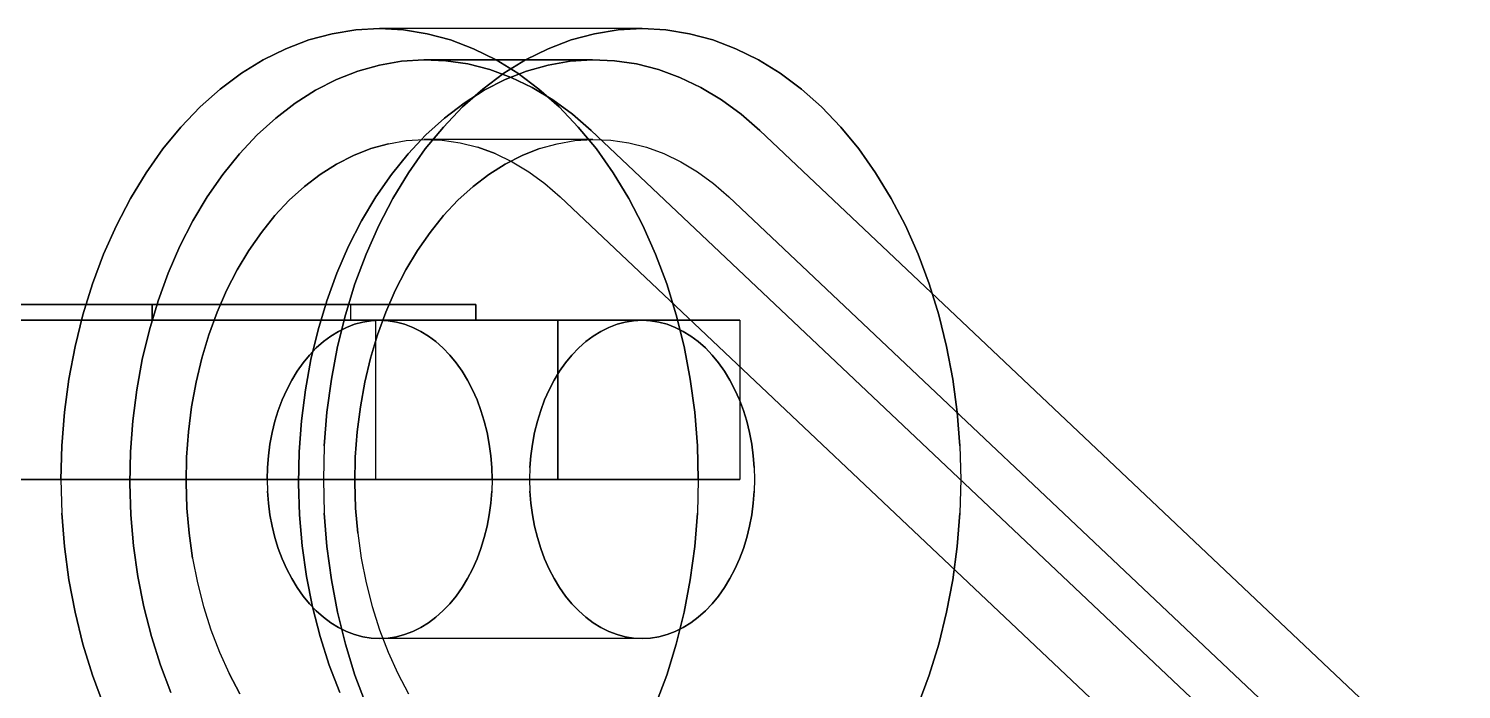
# Model space of a CAD drawing. Header units: millimetres. Extents: x -180 to 1414, y -663 to 972.
# Drawn here: x 585.5 to 639.6, y 822.1 to 847 of the extents above; entities that cross this region are included whole.
import ezdxf

# ---------------------------------------------------------------- set-up
doc = ezdxf.new("R2010")
doc.units = ezdxf.units.MM
doc.layers.add('SIDE', color=8, linetype='Continuous')

msp = doc.modelspace()

# ---------------------------------------------------------------- linework, layer by layer
at = {"layer": 'SIDE'}
for p, q in [((597.887, 846.952), (596.993, 846.81)), ((596.993, 846.81), (597.887, 846.952)), ((598.785, 847), (597.887, 846.952)), ((597.887, 846.952), (598.785, 847)), ((599.683, 846.952), (598.785, 847)), ((608.685, 847), (598.785, 847)), ((608.685, 847), (598.785, 847)), ((598.785, 847), (599.683, 846.952)), ((600.577, 846.81), (599.683, 846.952)), ((599.683, 846.952), (600.577, 846.81)), ((607.786, 846.952), (606.893, 846.81)), ((606.893, 846.81), (607.786, 846.952)), ((608.685, 847), (607.786, 846.952)), ((607.786, 846.952), (608.685, 847)), ((609.583, 846.952), (608.685, 847)), ((608.685, 847), (609.583, 846.952)), ((610.476, 846.81), (609.583, 846.952)), ((609.583, 846.952), (610.476, 846.81)), ((596.11, 846.574), (595.242, 846.245)), ((595.242, 846.245), (596.11, 846.574)), ((596.993, 846.81), (596.11, 846.574)), ((596.11, 846.574), (596.993, 846.81)), ((601.46, 846.574), (600.577, 846.81)), ((600.577, 846.81), (601.46, 846.574)), ((602.328, 846.245), (601.46, 846.574)), ((601.46, 846.574), (602.328, 846.245)), ((606.01, 846.574), (605.141, 846.245)), ((605.141, 846.245), (606.01, 846.574)), ((606.893, 846.81), (606.01, 846.574)), ((606.01, 846.574), (606.893, 846.81)), ((611.359, 846.574), (610.476, 846.81)), ((610.476, 846.81), (611.359, 846.574)), ((612.228, 846.245), (611.359, 846.574)), ((611.359, 846.574), (612.228, 846.245)), ((594.393, 845.825), (593.569, 845.316)), ((593.569, 845.316), (594.393, 845.825)), ((595.242, 846.245), (594.393, 845.825)), ((594.393, 845.825), (595.242, 846.245)), ((599.612, 845.768), (600.448, 845.823)), ((600.448, 845.823), (599.612, 845.768)), ((606.812, 845.823), (600.448, 845.823)), ((600.448, 845.823), (601.284, 845.79)), ((601.284, 845.79), (600.448, 845.823)), ((600.448, 845.823), (606.812, 845.823)), ((603.177, 845.825), (602.328, 846.245)), ((602.328, 846.245), (603.177, 845.825)), ((604.001, 845.316), (603.177, 845.825)), ((603.177, 845.825), (604.001, 845.316)), ((604.293, 845.825), (603.469, 845.316)), ((603.469, 845.316), (604.293, 845.825)), ((605.141, 846.245), (604.293, 845.825)), ((604.293, 845.825), (605.141, 846.245)), ((605.976, 845.768), (606.812, 845.823)), ((606.812, 845.823), (605.976, 845.768)), ((606.812, 845.823), (607.648, 845.79)), ((607.648, 845.79), (606.812, 845.823)), ((613.076, 845.825), (612.228, 846.245)), ((612.228, 846.245), (613.076, 845.825)), ((613.9, 845.316), (613.076, 845.825)), ((613.076, 845.825), (613.9, 845.316)), ((593.569, 845.316), (592.775, 844.722)), ((592.775, 844.722), (593.569, 845.316)), ((597.155, 845.077), (597.961, 845.394)), ((597.961, 845.394), (597.155, 845.077)), ((597.961, 845.394), (598.782, 845.624)), ((598.782, 845.624), (597.961, 845.394)), ((598.782, 845.624), (599.612, 845.768)), ((599.612, 845.768), (598.782, 845.624)), ((601.284, 845.79), (602.117, 845.669)), ((602.117, 845.669), (601.284, 845.79)), ((602.117, 845.669), (602.94, 845.46)), ((602.94, 845.46), (602.117, 845.669)), ((603.469, 845.316), (602.674, 844.722)), ((602.674, 844.722), (603.469, 845.316)), ((602.94, 845.46), (603.751, 845.164)), ((603.751, 845.164), (602.94, 845.46)), ((603.519, 845.077), (604.325, 845.394)), ((604.325, 845.394), (603.519, 845.077)), ((604.795, 844.722), (604.001, 845.316)), ((604.001, 845.316), (604.795, 844.722)), ((604.325, 845.394), (605.146, 845.624)), ((605.146, 845.624), (604.325, 845.394)), ((605.146, 845.624), (605.976, 845.768)), ((605.976, 845.768), (605.146, 845.624)), ((607.648, 845.79), (608.481, 845.669)), ((608.481, 845.669), (607.648, 845.79)), ((608.481, 845.669), (609.304, 845.46)), ((609.304, 845.46), (608.481, 845.669)), ((609.304, 845.46), (610.115, 845.164)), ((610.115, 845.164), (609.304, 845.46)), ((614.695, 844.722), (613.9, 845.316)), ((613.9, 845.316), (614.695, 844.722)), ((596.368, 844.675), (597.155, 845.077)), ((597.155, 845.077), (596.368, 844.675)), ((602.731, 844.675), (603.519, 845.077)), ((603.519, 845.077), (602.731, 844.675)), ((603.751, 845.164), (604.543, 844.784)), ((604.543, 844.784), (603.751, 845.164)), ((604.543, 844.784), (605.313, 844.321)), ((605.313, 844.321), (604.543, 844.784)), ((610.115, 845.164), (610.907, 844.784)), ((610.907, 844.784), (610.115, 845.164)), ((610.907, 844.784), (611.677, 844.321)), ((611.677, 844.321), (610.907, 844.784)), ((592.775, 844.722), (592.013, 844.046)), ((592.013, 844.046), (592.775, 844.722)), ((594.868, 843.629), (595.604, 844.192)), ((595.604, 844.192), (594.868, 843.629)), ((595.604, 844.192), (596.368, 844.675)), ((596.368, 844.675), (595.604, 844.192)), ((601.232, 843.629), (601.968, 844.192)), ((601.968, 844.192), (601.232, 843.629)), ((602.674, 844.722), (601.913, 844.046)), ((601.913, 844.046), (602.674, 844.722)), ((601.968, 844.192), (602.731, 844.675)), ((602.731, 844.675), (601.968, 844.192)), ((605.557, 844.046), (604.795, 844.722)), ((604.795, 844.722), (605.557, 844.046)), ((605.313, 844.321), (606.056, 843.777)), ((606.056, 843.777), (605.313, 844.321)), ((611.677, 844.321), (612.42, 843.777)), ((612.42, 843.777), (611.677, 844.321)), ((615.456, 844.046), (614.695, 844.722)), ((614.695, 844.722), (615.456, 844.046)), ((592.013, 844.046), (591.29, 843.291)), ((591.29, 843.291), (592.013, 844.046)), ((601.913, 844.046), (601.19, 843.291)), ((601.19, 843.291), (601.913, 844.046)), ((606.28, 843.291), (605.557, 844.046)), ((605.557, 844.046), (606.28, 843.291)), ((606.056, 843.777), (606.769, 843.157)), ((606.769, 843.157), (606.056, 843.777)), ((612.42, 843.777), (613.133, 843.157)), ((613.133, 843.157), (612.42, 843.777)), ((616.179, 843.291), (615.456, 844.046)), ((615.456, 844.046), (616.179, 843.291)), ((591.29, 843.291), (590.609, 842.462)), ((590.609, 842.462), (591.29, 843.291)), ((594.163, 842.99), (594.868, 843.629)), ((594.868, 843.629), (594.163, 842.99)), ((601.19, 843.291), (600.508, 842.462)), ((600.508, 842.462), (601.19, 843.291)), ((600.527, 842.99), (601.232, 843.629)), ((601.232, 843.629), (600.527, 842.99)), ((606.961, 842.462), (606.28, 843.291)), ((606.28, 843.291), (606.961, 842.462)), ((633.227, 818.157), (606.769, 843.157)), ((606.769, 843.157), (633.227, 818.157)), ((639.59, 818.157), (613.133, 843.157)), ((639.59, 818.157), (613.133, 843.157)), ((616.861, 842.462), (616.179, 843.291)), ((616.179, 843.291), (616.861, 842.462)), ((593.495, 842.279), (594.163, 842.99)), ((594.163, 842.99), (593.495, 842.279)), ((599.117, 842.662), (598.452, 842.475)), ((598.452, 842.475), (599.117, 842.662)), ((599.117, 842.662), (599.79, 842.779)), ((599.117, 842.662), (599.79, 842.779)), ((599.79, 842.779), (600.468, 842.823)), ((599.79, 842.779), (600.468, 842.823)), ((599.859, 842.279), (600.527, 842.99)), ((600.527, 842.99), (599.859, 842.279)), ((606.832, 842.823), (600.468, 842.823)), ((600.468, 842.823), (601.146, 842.797)), ((606.832, 842.823), (600.468, 842.823)), ((600.468, 842.823), (601.146, 842.797)), ((601.146, 842.797), (601.82, 842.698)), ((601.146, 842.797), (601.82, 842.698)), ((601.82, 842.698), (602.488, 842.529)), ((601.82, 842.698), (602.488, 842.529)), ((604.816, 842.475), (605.481, 842.662)), ((604.816, 842.475), (605.481, 842.662)), ((605.481, 842.662), (606.154, 842.779)), ((605.481, 842.662), (606.154, 842.779)), ((606.154, 842.779), (606.832, 842.823)), ((606.154, 842.779), (606.832, 842.823)), ((606.832, 842.823), (607.51, 842.797)), ((606.832, 842.823), (607.51, 842.797)), ((607.51, 842.797), (608.184, 842.698)), ((607.51, 842.797), (608.184, 842.698)), ((608.184, 842.698), (608.852, 842.529)), ((608.184, 842.698), (608.852, 842.529)), ((590.609, 842.462), (589.973, 841.563)), ((589.973, 841.563), (590.609, 842.462)), ((592.866, 841.498), (593.495, 842.279)), ((593.495, 842.279), (592.866, 841.498)), ((597.799, 842.218), (597.161, 841.893)), ((597.161, 841.893), (597.799, 842.218)), ((598.452, 842.475), (597.799, 842.218)), ((597.799, 842.218), (598.452, 842.475)), ((599.23, 841.498), (599.859, 842.279)), ((599.859, 842.279), (599.23, 841.498)), ((600.508, 842.462), (599.873, 841.563)), ((599.873, 841.563), (600.508, 842.462)), ((602.488, 842.529), (603.144, 842.289)), ((603.144, 842.289), (602.488, 842.529)), ((603.144, 842.289), (603.786, 841.981)), ((603.144, 842.289), (603.786, 841.981)), ((604.163, 842.218), (603.525, 841.893)), ((603.525, 841.893), (604.163, 842.218)), ((604.816, 842.475), (604.163, 842.218)), ((604.163, 842.218), (604.816, 842.475)), ((607.597, 841.563), (606.961, 842.462)), ((606.961, 842.462), (607.597, 841.563)), ((608.852, 842.529), (609.508, 842.289)), ((608.852, 842.529), (609.508, 842.289)), ((609.508, 842.289), (610.15, 841.981)), ((609.508, 842.289), (610.15, 841.981)), ((617.496, 841.563), (616.861, 842.462)), ((616.861, 842.462), (617.496, 841.563)), ((589.973, 841.563), (589.387, 840.599)), ((589.387, 840.599), (589.973, 841.563)), ((592.28, 840.654), (592.866, 841.498)), ((592.866, 841.498), (592.28, 840.654)), ((596.542, 841.501), (595.945, 841.045)), ((595.945, 841.045), (596.542, 841.501)), ((597.161, 841.893), (596.542, 841.501)), ((596.542, 841.501), (597.161, 841.893)), ((598.644, 840.654), (599.23, 841.498)), ((599.23, 841.498), (598.644, 840.654)), ((599.873, 841.563), (599.286, 840.599)), ((599.286, 840.599), (599.873, 841.563)), ((602.906, 841.501), (602.309, 841.045)), ((602.309, 841.045), (602.906, 841.501)), ((603.525, 841.893), (602.906, 841.501)), ((602.906, 841.501), (603.525, 841.893)), ((603.786, 841.981), (604.41, 841.606)), ((603.786, 841.981), (604.41, 841.606)), ((604.41, 841.606), (605.013, 841.165)), ((604.41, 841.606), (605.013, 841.165)), ((608.183, 840.599), (607.597, 841.563)), ((607.597, 841.563), (608.183, 840.599)), ((610.15, 841.981), (610.774, 841.606)), ((610.15, 841.981), (610.774, 841.606)), ((610.774, 841.606), (611.377, 841.165)), ((610.774, 841.606), (611.377, 841.165)), ((618.083, 840.599), (617.496, 841.563)), ((617.496, 841.563), (618.083, 840.599)), ((595.945, 841.045), (595.375, 840.528)), ((595.375, 840.528), (595.945, 841.045)), ((602.309, 841.045), (601.739, 840.528)), ((601.739, 840.528), (602.309, 841.045)), ((605.013, 841.165), (605.59, 840.663)), ((605.013, 841.165), (605.59, 840.663)), ((611.377, 841.165), (611.954, 840.663)), ((611.377, 841.165), (611.954, 840.663)), ((589.387, 840.599), (588.853, 839.576)), ((588.853, 839.576), (589.387, 840.599)), ((591.74, 839.75), (592.28, 840.654)), ((592.28, 840.654), (591.74, 839.75)), ((595.375, 840.528), (594.833, 839.951)), ((594.833, 839.951), (595.375, 840.528)), ((598.104, 839.75), (598.644, 840.654)), ((598.644, 840.654), (598.104, 839.75)), ((599.286, 840.599), (598.752, 839.576)), ((598.752, 839.576), (599.286, 840.599)), ((601.739, 840.528), (601.197, 839.951)), ((601.197, 839.951), (601.739, 840.528)), ((605.59, 840.663), (632.048, 815.663)), ((605.59, 840.663), (632.048, 815.663)), ((608.717, 839.576), (608.183, 840.599)), ((608.183, 840.599), (608.717, 839.576)), ((611.954, 840.663), (638.412, 815.663)), ((611.954, 840.663), (638.412, 815.663)), ((618.617, 839.576), (618.083, 840.599)), ((618.083, 840.599), (618.617, 839.576)), ((594.833, 839.951), (594.323, 839.318)), ((594.323, 839.318), (594.833, 839.951)), ((601.197, 839.951), (600.687, 839.318)), ((600.687, 839.318), (601.197, 839.951)), ((588.853, 839.576), (588.375, 838.5)), ((588.375, 838.5), (588.853, 839.576)), ((591.249, 838.791), (591.74, 839.75)), ((591.74, 839.75), (591.249, 838.791)), ((597.613, 838.791), (598.104, 839.75)), ((598.104, 839.75), (597.613, 838.791)), ((598.752, 839.576), (598.274, 838.5)), ((598.274, 838.5), (598.752, 839.576)), ((609.195, 838.5), (608.717, 839.576)), ((608.717, 839.576), (609.195, 838.5)), ((619.095, 838.5), (618.617, 839.576)), ((618.617, 839.576), (619.095, 838.5)), ((590.811, 837.783), (591.249, 838.791)), ((591.249, 838.791), (590.811, 837.783)), ((594.323, 839.318), (593.848, 838.634)), ((593.848, 838.634), (594.323, 839.318)), ((597.175, 837.783), (597.613, 838.791)), ((597.613, 838.791), (597.175, 837.783)), ((600.687, 839.318), (600.212, 838.634)), ((600.212, 838.634), (600.687, 839.318)), ((588.375, 838.5), (587.955, 837.376)), ((587.955, 837.376), (588.375, 838.5)), ((593.848, 838.634), (593.411, 837.901)), ((593.411, 837.901), (593.848, 838.634)), ((598.274, 838.5), (597.854, 837.376)), ((597.854, 837.376), (598.274, 838.5)), ((600.212, 838.634), (599.775, 837.901)), ((599.775, 837.901), (600.212, 838.634)), ((609.615, 837.376), (609.195, 838.5)), ((609.195, 838.5), (609.615, 837.376)), ((619.515, 837.376), (619.095, 838.5)), ((619.095, 838.5), (619.515, 837.376)), ((590.427, 836.732), (590.811, 837.783)), ((590.811, 837.783), (590.427, 836.732)), ((593.411, 837.901), (593.013, 837.124)), ((593.013, 837.124), (593.411, 837.901)), ((596.791, 836.732), (597.175, 837.783)), ((597.175, 837.783), (596.791, 836.732)), ((599.775, 837.901), (599.377, 837.124)), ((599.377, 837.124), (599.775, 837.901)), ((587.955, 837.376), (587.595, 836.211)), ((587.595, 836.211), (587.955, 837.376)), ((597.854, 837.376), (597.495, 836.211)), ((597.495, 836.211), (597.854, 837.376)), ((609.975, 836.211), (609.615, 837.376)), ((609.615, 837.376), (609.975, 836.211)), ((619.874, 836.211), (619.515, 837.376)), ((619.515, 837.376), (619.874, 836.211)), ((590.099, 835.643), (590.427, 836.732)), ((590.427, 836.732), (590.099, 835.643)), ((593.013, 837.124), (592.658, 836.308)), ((592.658, 836.308), (593.013, 837.124)), ((596.463, 835.643), (596.791, 836.732)), ((596.791, 836.732), (596.463, 835.643)), ((599.377, 837.124), (599.022, 836.308)), ((599.022, 836.308), (599.377, 837.124)), ((597.696, 836.6), (559.682, 836.6)), ((559.682, 836.6), (597.696, 836.6)), ((579.368, 836.6), (590.201, 836.6)), ((590.201, 836.6), (579.368, 836.6)), ((587.595, 836.211), (587.298, 835.011)), ((587.298, 835.011), (587.595, 836.211)), ((602.42, 836.6), (590.201, 836.6)), ((590.201, 836), (590.201, 836.6)), ((590.201, 836.6), (590.201, 836)), ((590.201, 836.6), (602.42, 836.6)), ((592.658, 836.308), (592.346, 835.456)), ((592.346, 835.456), (592.658, 836.308)), ((597.495, 836.211), (597.198, 835.011)), ((597.198, 835.011), (597.495, 836.211)), ((597.696, 836), (597.696, 836.6)), ((602.42, 836.6), (597.696, 836.6)), ((597.696, 836), (597.696, 836.6)), ((597.696, 836.6), (602.42, 836.6)), ((599.022, 836.308), (598.71, 835.456)), ((598.71, 835.456), (599.022, 836.308)), ((602.42, 836.6), (602.42, 836)), ((602.42, 836), (602.42, 836.6)), ((610.272, 835.011), (609.975, 836.211)), ((609.975, 836.211), (610.272, 835.011)), ((620.171, 835.011), (619.874, 836.211)), ((619.874, 836.211), (620.171, 835.011)), ((597.696, 836), (559.682, 836)), ((559.682, 836), (597.696, 836)), ((605.503, 836), (560.955, 836)), ((560.955, 836), (605.503, 836)), ((579.368, 836), (590.201, 836)), ((579.368, 836), (590.201, 836)), ((580.047, 836), (598.629, 836)), ((580.047, 836), (598.629, 836)), ((589.83, 834.522), (590.099, 835.643)), ((590.099, 835.643), (589.83, 834.522)), ((602.42, 836), (590.201, 836)), ((590.201, 836), (602.42, 836)), ((596.194, 834.522), (596.463, 835.643)), ((596.463, 835.643), (596.194, 834.522)), ((597.235, 835.585), (596.944, 835.406)), ((596.944, 835.406), (597.235, 835.585)), ((597.534, 835.733), (597.235, 835.585)), ((597.235, 835.585), (597.534, 835.733)), ((597.841, 835.85), (597.534, 835.733)), ((597.534, 835.733), (597.841, 835.85)), ((597.696, 836), (602.42, 836)), ((597.696, 836), (602.42, 836)), ((598.153, 835.933), (597.841, 835.85)), ((597.841, 835.85), (598.153, 835.933)), ((598.468, 835.983), (598.153, 835.933)), ((598.153, 835.933), (598.468, 835.983)), ((598.785, 836), (598.468, 835.983)), ((598.468, 835.983), (598.785, 836)), ((612.376, 836), (598.629, 836)), ((598.629, 836), (598.629, 830)), ((598.629, 836), (598.629, 830)), ((598.629, 836), (612.376, 836)), ((599.102, 835.983), (598.785, 836)), ((608.685, 836), (598.785, 836)), ((608.685, 836), (598.785, 836)), ((598.785, 836), (599.102, 835.983)), ((599.417, 835.933), (599.102, 835.983)), ((599.102, 835.983), (599.417, 835.933)), ((599.729, 835.85), (599.417, 835.933)), ((599.417, 835.933), (599.729, 835.85)), ((600.036, 835.733), (599.729, 835.85)), ((599.729, 835.85), (600.036, 835.733)), ((600.335, 835.585), (600.036, 835.733)), ((600.036, 835.733), (600.335, 835.585)), ((600.626, 835.406), (600.335, 835.585)), ((600.335, 835.585), (600.626, 835.406)), ((605.503, 836), (612.376, 836)), ((605.503, 836), (605.503, 830)), ((605.503, 830), (605.503, 836)), ((605.503, 836), (612.376, 836)), ((607.134, 835.585), (606.844, 835.406)), ((606.844, 835.406), (607.134, 835.585)), ((607.434, 835.733), (607.134, 835.585)), ((607.134, 835.585), (607.434, 835.733)), ((607.74, 835.85), (607.434, 835.733)), ((607.434, 835.733), (607.74, 835.85)), ((608.052, 835.933), (607.74, 835.85)), ((607.74, 835.85), (608.052, 835.933)), ((608.367, 835.983), (608.052, 835.933)), ((608.052, 835.933), (608.367, 835.983)), ((608.685, 836), (608.367, 835.983)), ((608.367, 835.983), (608.685, 836)), ((609.002, 835.983), (608.685, 836)), ((608.685, 836), (609.002, 835.983)), ((609.317, 835.933), (609.002, 835.983)), ((609.002, 835.983), (609.317, 835.933)), ((609.629, 835.85), (609.317, 835.933)), ((609.317, 835.933), (609.629, 835.85)), ((609.935, 835.733), (609.629, 835.85)), ((609.629, 835.85), (609.935, 835.733)), ((610.235, 835.585), (609.935, 835.733)), ((609.935, 835.733), (610.235, 835.585)), ((610.525, 835.406), (610.235, 835.585)), ((610.235, 835.585), (610.525, 835.406)), ((612.376, 836), (612.376, 830)), ((612.376, 836), (612.376, 830)), ((587.298, 835.011), (587.066, 833.783)), ((587.066, 833.783), (587.298, 835.011)), ((592.346, 835.456), (592.081, 834.573)), ((592.081, 834.573), (592.346, 835.456)), ((596.664, 835.196), (596.395, 834.957)), ((596.395, 834.957), (596.664, 835.196)), ((596.944, 835.406), (596.664, 835.196)), ((596.664, 835.196), (596.944, 835.406)), ((597.198, 835.011), (596.965, 833.783)), ((596.965, 833.783), (597.198, 835.011)), ((598.71, 835.456), (598.445, 834.573)), ((598.445, 834.573), (598.71, 835.456)), ((600.906, 835.196), (600.626, 835.406)), ((600.626, 835.406), (600.906, 835.196)), ((601.175, 834.957), (600.906, 835.196)), ((600.906, 835.196), (601.175, 834.957)), ((606.563, 835.196), (606.295, 834.957)), ((606.295, 834.957), (606.563, 835.196)), ((606.844, 835.406), (606.563, 835.196)), ((606.563, 835.196), (606.844, 835.406)), ((610.504, 833.783), (610.272, 835.011)), ((610.272, 835.011), (610.504, 833.783)), ((610.806, 835.196), (610.525, 835.406)), ((610.525, 835.406), (610.806, 835.196)), ((611.074, 834.957), (610.806, 835.196)), ((610.806, 835.196), (611.074, 834.957)), ((620.404, 833.783), (620.171, 835.011)), ((620.171, 835.011), (620.404, 833.783)), ((589.621, 833.376), (589.83, 834.522)), ((589.83, 834.522), (589.621, 833.376)), ((592.081, 834.573), (591.863, 833.665)), ((591.863, 833.665), (592.081, 834.573)), ((596.14, 834.691), (595.899, 834.398)), ((595.899, 834.398), (596.14, 834.691)), ((595.985, 833.376), (596.194, 834.522)), ((596.194, 834.522), (595.985, 833.376)), ((596.395, 834.957), (596.14, 834.691)), ((596.14, 834.691), (596.395, 834.957)), ((598.445, 834.573), (598.227, 833.665)), ((598.227, 833.665), (598.445, 834.573)), ((601.43, 834.691), (601.175, 834.957)), ((601.175, 834.957), (601.43, 834.691)), ((601.671, 834.398), (601.43, 834.691)), ((601.43, 834.691), (601.671, 834.398)), ((606.039, 834.691), (605.799, 834.398)), ((605.799, 834.398), (606.039, 834.691)), ((606.295, 834.957), (606.039, 834.691)), ((606.039, 834.691), (606.295, 834.957)), ((611.33, 834.691), (611.074, 834.957)), ((611.074, 834.957), (611.33, 834.691)), ((611.57, 834.398), (611.33, 834.691)), ((611.33, 834.691), (611.57, 834.398)), ((595.675, 834.081), (595.468, 833.741)), ((595.468, 833.741), (595.675, 834.081)), ((595.899, 834.398), (595.675, 834.081)), ((595.675, 834.081), (595.899, 834.398)), ((601.895, 834.081), (601.671, 834.398)), ((601.671, 834.398), (601.895, 834.081)), ((602.102, 833.741), (601.895, 834.081)), ((601.895, 834.081), (602.102, 833.741)), ((605.574, 834.081), (605.367, 833.741)), ((605.367, 833.741), (605.574, 834.081)), ((605.799, 834.398), (605.574, 834.081)), ((605.574, 834.081), (605.799, 834.398)), ((611.795, 834.081), (611.57, 834.398)), ((611.57, 834.398), (611.795, 834.081)), ((612.002, 833.741), (611.795, 834.081)), ((611.795, 834.081), (612.002, 833.741)), ((587.066, 833.783), (586.898, 832.534)), ((586.898, 832.534), (587.066, 833.783)), ((589.473, 832.212), (589.621, 833.376)), ((589.621, 833.376), (589.473, 832.212)), ((591.863, 833.665), (591.694, 832.736)), ((591.694, 832.736), (591.863, 833.665)), ((595.28, 833.38), (595.111, 833)), ((595.111, 833), (595.28, 833.38)), ((595.468, 833.741), (595.28, 833.38)), ((595.28, 833.38), (595.468, 833.741)), ((595.837, 832.212), (595.985, 833.376)), ((595.985, 833.376), (595.837, 832.212)), ((596.965, 833.783), (596.798, 832.534)), ((596.798, 832.534), (596.965, 833.783)), ((598.227, 833.665), (598.058, 832.736)), ((598.058, 832.736), (598.227, 833.665)), ((602.29, 833.38), (602.102, 833.741)), ((602.102, 833.741), (602.29, 833.38)), ((602.459, 833), (602.29, 833.38)), ((602.29, 833.38), (602.459, 833)), ((605.179, 833.38), (605.01, 833)), ((605.01, 833), (605.179, 833.38)), ((605.367, 833.741), (605.179, 833.38)), ((605.179, 833.38), (605.367, 833.741)), ((610.672, 832.534), (610.504, 833.783)), ((610.504, 833.783), (610.672, 832.534)), ((612.19, 833.38), (612.002, 833.741)), ((612.002, 833.741), (612.19, 833.38)), ((612.359, 833), (612.19, 833.38)), ((612.19, 833.38), (612.359, 833)), ((620.571, 832.534), (620.404, 833.783)), ((620.404, 833.783), (620.571, 832.534)), ((595.111, 833), (594.963, 832.603)), ((594.963, 832.603), (595.111, 833)), ((602.607, 832.603), (602.459, 833)), ((602.459, 833), (602.607, 832.603)), ((605.01, 833), (604.862, 832.603)), ((604.862, 832.603), (605.01, 833)), ((612.507, 832.603), (612.359, 833)), ((612.359, 833), (612.507, 832.603)), ((586.898, 832.534), (586.798, 831.27)), ((586.798, 831.27), (586.898, 832.534)), ((591.694, 832.736), (591.574, 831.792)), ((591.574, 831.792), (591.694, 832.736)), ((594.963, 832.603), (594.836, 832.192)), ((594.836, 832.192), (594.963, 832.603)), ((596.798, 832.534), (596.697, 831.27)), ((596.697, 831.27), (596.798, 832.534)), ((598.058, 832.736), (597.938, 831.792)), ((597.938, 831.792), (598.058, 832.736)), ((602.734, 832.192), (602.607, 832.603)), ((602.607, 832.603), (602.734, 832.192)), ((604.862, 832.603), (604.735, 832.192)), ((604.735, 832.192), (604.862, 832.603)), ((610.772, 831.27), (610.672, 832.534)), ((610.672, 832.534), (610.772, 831.27)), ((612.634, 832.192), (612.507, 832.603)), ((612.507, 832.603), (612.634, 832.192)), ((620.672, 831.27), (620.571, 832.534)), ((620.571, 832.534), (620.672, 831.27)), ((589.388, 831.035), (589.473, 832.212)), ((589.473, 832.212), (589.388, 831.035)), ((591.574, 831.792), (591.504, 830.839)), ((591.504, 830.839), (591.574, 831.792)), ((594.731, 831.769), (594.649, 831.335)), ((594.649, 831.335), (594.731, 831.769)), ((594.836, 832.192), (594.731, 831.769)), ((594.731, 831.769), (594.836, 832.192)), ((595.751, 831.035), (595.837, 832.212)), ((595.837, 832.212), (595.751, 831.035)), ((597.938, 831.792), (597.868, 830.839)), ((597.868, 830.839), (597.938, 831.792)), ((602.839, 831.769), (602.734, 832.192)), ((602.734, 832.192), (602.839, 831.769)), ((602.921, 831.335), (602.839, 831.769)), ((602.839, 831.769), (602.921, 831.335)), ((604.63, 831.769), (604.548, 831.335)), ((604.548, 831.335), (604.63, 831.769)), ((604.735, 832.192), (604.63, 831.769)), ((604.63, 831.769), (604.735, 832.192)), ((612.739, 831.769), (612.634, 832.192)), ((612.634, 832.192), (612.739, 831.769)), ((612.821, 831.335), (612.739, 831.769)), ((612.739, 831.769), (612.821, 831.335)), ((586.798, 831.27), (586.764, 830)), ((586.764, 830), (586.798, 831.27)), ((594.649, 831.335), (594.59, 830.894)), ((594.59, 830.894), (594.649, 831.335)), ((596.697, 831.27), (596.664, 830)), ((596.697, 831.27), (596.664, 830)), ((602.98, 830.894), (602.921, 831.335)), ((602.921, 831.335), (602.98, 830.894)), ((604.548, 831.335), (604.489, 830.894)), ((604.489, 830.894), (604.548, 831.335)), ((610.806, 830), (610.772, 831.27)), ((610.772, 831.27), (610.806, 830)), ((612.88, 830.894), (612.821, 831.335)), ((612.821, 831.335), (612.88, 830.894)), ((620.672, 831.27), (620.705, 830)), ((620.672, 831.27), (620.705, 830)), ((589.364, 829.852), (589.388, 831.035)), ((589.388, 831.035), (589.364, 829.852)), ((591.504, 830.839), (591.485, 829.88)), ((591.485, 829.88), (591.504, 830.839)), ((594.59, 830.894), (594.554, 830.448)), ((594.554, 830.448), (594.59, 830.894)), ((595.728, 829.852), (595.751, 831.035)), ((595.751, 831.035), (595.728, 829.852)), ((597.868, 830.839), (597.849, 829.88)), ((597.849, 829.88), (597.868, 830.839)), ((603.016, 830.448), (602.98, 830.894)), ((602.98, 830.894), (603.016, 830.448)), ((604.489, 830.894), (604.454, 830.448)), ((604.454, 830.448), (604.489, 830.894)), ((612.915, 830.448), (612.88, 830.894)), ((612.88, 830.894), (612.915, 830.448)), ((594.554, 830.448), (594.542, 830)), ((594.542, 830), (594.554, 830.448)), ((603.028, 830), (603.016, 830.448)), ((603.016, 830.448), (603.028, 830)), ((604.454, 830.448), (604.442, 830)), ((604.454, 830.448), (604.442, 830)), ((612.915, 830.448), (612.927, 830)), ((612.915, 830.448), (612.927, 830)), ((605.503, 830), (560.955, 830)), ((560.955, 830), (605.503, 830)), ((580.047, 830), (598.629, 830)), ((598.629, 830), (580.047, 830)), ((586.764, 830), (586.798, 828.73)), ((586.764, 830), (586.798, 828.73)), ((589.403, 828.67), (589.364, 829.852)), ((589.364, 829.852), (589.403, 828.67)), ((591.485, 829.88), (591.517, 828.922)), ((591.517, 828.922), (591.485, 829.88)), ((594.542, 830), (594.554, 829.552)), ((594.542, 830), (594.554, 829.552)), ((595.767, 828.67), (595.728, 829.852)), ((595.728, 829.852), (595.767, 828.67)), ((596.664, 830), (596.697, 828.73)), ((596.664, 830), (596.697, 828.73)), ((597.849, 829.88), (597.881, 828.922)), ((597.881, 828.922), (597.849, 829.88)), ((612.376, 830), (598.629, 830)), ((598.629, 830), (612.376, 830)), ((603.028, 830), (603.016, 829.552)), ((603.028, 830), (603.016, 829.552)), ((604.442, 830), (604.454, 829.552)), ((604.442, 830), (604.454, 829.552)), ((612.376, 830), (605.503, 830)), ((605.503, 830), (612.376, 830)), ((610.806, 830), (610.772, 828.73)), ((610.806, 830), (610.772, 828.73)), ((612.927, 830), (612.915, 829.552)), ((612.927, 830), (612.915, 829.552)), ((620.705, 830), (620.672, 828.73)), ((620.705, 830), (620.672, 828.73)), ((594.554, 829.552), (594.59, 829.106)), ((594.59, 829.106), (594.554, 829.552)), ((594.59, 829.106), (594.649, 828.665)), ((594.649, 828.665), (594.59, 829.106)), ((602.921, 828.665), (602.98, 829.106)), ((602.98, 829.106), (602.921, 828.665)), ((602.98, 829.106), (603.016, 829.552)), ((603.016, 829.552), (602.98, 829.106)), ((604.454, 829.552), (604.489, 829.106)), ((604.489, 829.106), (604.454, 829.552)), ((604.489, 829.106), (604.548, 828.665)), ((604.548, 828.665), (604.489, 829.106)), ((612.821, 828.665), (612.88, 829.106)), ((612.88, 829.106), (612.821, 828.665)), ((612.88, 829.106), (612.915, 829.552)), ((612.915, 829.552), (612.88, 829.106)), ((586.798, 828.73), (586.898, 827.466)), ((586.898, 827.466), (586.798, 828.73)), ((589.505, 827.495), (589.403, 828.67)), ((589.403, 828.67), (589.505, 827.495)), ((591.517, 828.922), (591.599, 827.97)), ((591.599, 827.97), (591.517, 828.922)), ((594.649, 828.665), (594.731, 828.231)), ((594.731, 828.231), (594.649, 828.665)), ((595.869, 827.495), (595.767, 828.67)), ((595.767, 828.67), (595.869, 827.495)), ((596.697, 828.73), (596.798, 827.466)), ((596.798, 827.466), (596.697, 828.73)), ((597.881, 828.922), (597.963, 827.97)), ((597.963, 827.97), (597.881, 828.922)), ((602.839, 828.231), (602.921, 828.665)), ((602.921, 828.665), (602.839, 828.231)), ((604.548, 828.665), (604.63, 828.231)), ((604.63, 828.231), (604.548, 828.665)), ((610.672, 827.466), (610.772, 828.73)), ((610.772, 828.73), (610.672, 827.466)), ((612.739, 828.231), (612.821, 828.665)), ((612.821, 828.665), (612.739, 828.231)), ((620.571, 827.466), (620.672, 828.73)), ((620.672, 828.73), (620.571, 827.466)), ((594.731, 828.231), (594.836, 827.808)), ((594.836, 827.808), (594.731, 828.231)), ((602.734, 827.808), (602.839, 828.231)), ((602.839, 828.231), (602.734, 827.808)), ((604.63, 828.231), (604.735, 827.808)), ((604.735, 827.808), (604.63, 828.231)), ((612.634, 827.808), (612.739, 828.231)), ((612.739, 828.231), (612.634, 827.808)), ((586.898, 827.466), (587.066, 826.217)), ((587.066, 826.217), (586.898, 827.466)), ((589.668, 826.334), (589.505, 827.495)), ((589.505, 827.495), (589.668, 826.334)), ((591.599, 827.97), (591.732, 827.029)), ((591.732, 827.029), (591.599, 827.97)), ((594.836, 827.808), (594.963, 827.397)), ((594.963, 827.397), (594.836, 827.808)), ((596.032, 826.334), (595.869, 827.495)), ((595.869, 827.495), (596.032, 826.334)), ((596.798, 827.466), (596.965, 826.217)), ((596.965, 826.217), (596.798, 827.466)), ((597.963, 827.97), (598.095, 827.029)), ((597.963, 827.97), (598.095, 827.029)), ((602.607, 827.397), (602.734, 827.808)), ((602.734, 827.808), (602.607, 827.397)), ((604.735, 827.808), (604.862, 827.397)), ((604.862, 827.397), (604.735, 827.808)), ((610.504, 826.217), (610.672, 827.466)), ((610.672, 827.466), (610.504, 826.217)), ((612.507, 827.397), (612.634, 827.808)), ((612.634, 827.808), (612.507, 827.397)), ((620.404, 826.217), (620.571, 827.466)), ((620.571, 827.466), (620.404, 826.217)), ((591.732, 827.029), (591.913, 826.105)), ((591.732, 827.029), (591.913, 826.105)), ((594.963, 827.397), (595.111, 827)), ((595.111, 827), (594.963, 827.397)), ((595.111, 827), (595.28, 826.62)), ((595.28, 826.62), (595.111, 827)), ((598.095, 827.029), (598.277, 826.105)), ((598.095, 827.029), (598.277, 826.105)), ((602.29, 826.62), (602.459, 827)), ((602.459, 827), (602.29, 826.62)), ((602.459, 827), (602.607, 827.397)), ((602.607, 827.397), (602.459, 827)), ((604.862, 827.397), (605.01, 827)), ((605.01, 827), (604.862, 827.397)), ((605.01, 827), (605.179, 826.62)), ((605.179, 826.62), (605.01, 827)), ((612.19, 826.62), (612.359, 827)), ((612.359, 827), (612.19, 826.62)), ((612.359, 827), (612.507, 827.397)), ((612.507, 827.397), (612.359, 827)), ((595.28, 826.62), (595.468, 826.259)), ((595.468, 826.259), (595.28, 826.62)), ((602.102, 826.259), (602.29, 826.62)), ((602.29, 826.62), (602.102, 826.259)), ((605.179, 826.62), (605.367, 826.259)), ((605.367, 826.259), (605.179, 826.62)), ((612.002, 826.259), (612.19, 826.62)), ((612.19, 826.62), (612.002, 826.259)), ((587.066, 826.217), (587.298, 824.989)), ((587.298, 824.989), (587.066, 826.217)), ((589.892, 825.194), (589.668, 826.334)), ((589.668, 826.334), (589.892, 825.194)), ((591.913, 826.105), (592.143, 825.203)), ((591.913, 826.105), (592.143, 825.203)), ((595.468, 826.259), (595.675, 825.919)), ((595.675, 825.919), (595.468, 826.259)), ((595.675, 825.919), (595.899, 825.602)), ((595.899, 825.602), (595.675, 825.919)), ((596.256, 825.194), (596.032, 826.334)), ((596.032, 826.334), (596.256, 825.194)), ((596.965, 826.217), (597.198, 824.989)), ((597.198, 824.989), (596.965, 826.217)), ((598.277, 826.105), (598.507, 825.203)), ((598.277, 826.105), (598.507, 825.203)), ((601.671, 825.602), (601.895, 825.919)), ((601.895, 825.919), (601.671, 825.602)), ((601.895, 825.919), (602.102, 826.259)), ((602.102, 826.259), (601.895, 825.919)), ((605.367, 826.259), (605.574, 825.919)), ((605.574, 825.919), (605.367, 826.259)), ((605.574, 825.919), (605.799, 825.602)), ((605.799, 825.602), (605.574, 825.919)), ((610.272, 824.989), (610.504, 826.217)), ((610.504, 826.217), (610.272, 824.989)), ((611.57, 825.602), (611.795, 825.919)), ((611.795, 825.919), (611.57, 825.602)), ((611.795, 825.919), (612.002, 826.259)), ((612.002, 826.259), (611.795, 825.919)), ((620.171, 824.989), (620.404, 826.217)), ((620.404, 826.217), (620.171, 824.989)), ((595.899, 825.602), (596.14, 825.309)), ((596.14, 825.309), (595.899, 825.602)), ((596.14, 825.309), (596.395, 825.043)), ((596.395, 825.043), (596.14, 825.309)), ((601.175, 825.043), (601.43, 825.309)), ((601.43, 825.309), (601.175, 825.043)), ((601.43, 825.309), (601.671, 825.602)), ((601.671, 825.602), (601.43, 825.309)), ((605.799, 825.602), (606.039, 825.309)), ((606.039, 825.309), (605.799, 825.602)), ((606.039, 825.309), (606.295, 825.043)), ((606.295, 825.043), (606.039, 825.309)), ((611.074, 825.043), (611.33, 825.309)), ((611.33, 825.309), (611.074, 825.043)), ((611.33, 825.309), (611.57, 825.602)), ((611.57, 825.602), (611.33, 825.309)), ((587.298, 824.989), (587.595, 823.789)), ((587.595, 823.789), (587.298, 824.989)), ((590.176, 824.081), (589.892, 825.194)), ((589.892, 825.194), (590.176, 824.081)), ((592.143, 825.203), (592.42, 824.328)), ((592.143, 825.203), (592.42, 824.328)), ((596.54, 824.081), (596.256, 825.194)), ((596.256, 825.194), (596.54, 824.081)), ((596.395, 825.043), (596.664, 824.804)), ((596.664, 824.804), (596.395, 825.043)), ((596.664, 824.804), (596.944, 824.594)), ((596.944, 824.594), (596.664, 824.804)), ((597.198, 824.989), (597.495, 823.789)), ((597.495, 823.789), (597.198, 824.989)), ((598.507, 825.203), (598.784, 824.328)), ((598.507, 825.203), (598.784, 824.328)), ((600.626, 824.594), (600.906, 824.804)), ((600.906, 824.804), (600.626, 824.594)), ((600.906, 824.804), (601.175, 825.043)), ((601.175, 825.043), (600.906, 824.804)), ((606.295, 825.043), (606.563, 824.804)), ((606.563, 824.804), (606.295, 825.043)), ((606.563, 824.804), (606.844, 824.594)), ((606.844, 824.594), (606.563, 824.804)), ((609.975, 823.789), (610.272, 824.989)), ((610.272, 824.989), (609.975, 823.789)), ((610.525, 824.594), (610.806, 824.804)), ((610.806, 824.804), (610.525, 824.594)), ((610.806, 824.804), (611.074, 825.043)), ((611.074, 825.043), (610.806, 824.804)), ((619.874, 823.789), (620.171, 824.989)), ((620.171, 824.989), (619.874, 823.789)), ((592.42, 824.328), (592.743, 823.484)), ((592.42, 824.328), (592.743, 823.484)), ((596.944, 824.594), (597.235, 824.415)), ((597.235, 824.415), (596.944, 824.594)), ((597.235, 824.415), (597.534, 824.267)), ((597.534, 824.267), (597.235, 824.415)), ((597.534, 824.267), (597.841, 824.15)), ((597.841, 824.15), (597.534, 824.267)), ((598.784, 824.328), (599.107, 823.484)), ((598.784, 824.328), (599.107, 823.484)), ((599.729, 824.15), (600.036, 824.267)), ((600.036, 824.267), (599.729, 824.15)), ((600.036, 824.267), (600.335, 824.415)), ((600.335, 824.415), (600.036, 824.267)), ((600.335, 824.415), (600.626, 824.594)), ((600.626, 824.594), (600.335, 824.415)), ((606.844, 824.594), (607.134, 824.415)), ((607.134, 824.415), (606.844, 824.594)), ((607.134, 824.415), (607.434, 824.267)), ((607.434, 824.267), (607.134, 824.415)), ((607.434, 824.267), (607.74, 824.15)), ((607.74, 824.15), (607.434, 824.267)), ((609.629, 824.15), (609.935, 824.267)), ((609.935, 824.267), (609.629, 824.15)), ((609.935, 824.267), (610.235, 824.415)), ((610.235, 824.415), (609.935, 824.267)), ((610.235, 824.415), (610.525, 824.594)), ((610.525, 824.594), (610.235, 824.415)), ((587.595, 823.789), (587.955, 822.624)), ((587.955, 822.624), (587.595, 823.789)), ((590.518, 823.001), (590.176, 824.081)), ((590.176, 824.081), (590.518, 823.001)), ((596.882, 823.001), (596.54, 824.081)), ((596.54, 824.081), (596.882, 823.001)), ((597.495, 823.789), (597.854, 822.624)), ((597.854, 822.624), (597.495, 823.789)), ((597.841, 824.15), (598.153, 824.067)), ((598.153, 824.067), (597.841, 824.15)), ((598.153, 824.067), (598.468, 824.017)), ((598.468, 824.017), (598.153, 824.067)), ((598.468, 824.017), (598.785, 824)), ((598.785, 824), (598.468, 824.017)), ((598.785, 824), (599.102, 824.017)), ((599.102, 824.017), (598.785, 824)), ((608.685, 824), (598.785, 824)), ((608.685, 824), (598.785, 824)), ((599.102, 824.017), (599.417, 824.067)), ((599.417, 824.067), (599.102, 824.017)), ((599.417, 824.067), (599.729, 824.15)), ((599.729, 824.15), (599.417, 824.067)), ((607.74, 824.15), (608.052, 824.067)), ((608.052, 824.067), (607.74, 824.15)), ((608.052, 824.067), (608.367, 824.017)), ((608.367, 824.017), (608.052, 824.067)), ((608.367, 824.017), (608.685, 824)), ((608.685, 824), (608.367, 824.017)), ((608.685, 824), (609.002, 824.017)), ((609.002, 824.017), (608.685, 824)), ((609.002, 824.017), (609.317, 824.067)), ((609.317, 824.067), (609.002, 824.017)), ((609.317, 824.067), (609.629, 824.15)), ((609.629, 824.15), (609.317, 824.067)), ((609.615, 822.624), (609.975, 823.789)), ((609.975, 823.789), (609.615, 822.624)), ((619.515, 822.624), (619.874, 823.789)), ((619.874, 823.789), (619.515, 822.624)), ((592.743, 823.484), (593.109, 822.677)), ((592.743, 823.484), (593.109, 822.677)), ((599.107, 823.484), (599.473, 822.677)), ((599.107, 823.484), (599.473, 822.677)), ((587.955, 822.624), (588.375, 821.5)), ((588.375, 821.5), (587.955, 822.624)), ((590.915, 821.96), (590.518, 823.001)), ((590.518, 823.001), (590.915, 821.96)), ((593.516, 821.911), (593.109, 822.677)), ((593.109, 822.677), (593.516, 821.911)), ((597.279, 821.96), (596.882, 823.001)), ((596.882, 823.001), (597.279, 821.96)), ((597.854, 822.624), (598.274, 821.5)), ((598.274, 821.5), (597.854, 822.624)), ((599.473, 822.677), (599.88, 821.911)), ((599.473, 822.677), (599.88, 821.911)), ((609.195, 821.5), (609.615, 822.624)), ((609.615, 822.624), (609.195, 821.5)), ((619.095, 821.5), (619.515, 822.624)), ((619.515, 822.624), (619.095, 821.5))]:
    msp.add_line(p, q, dxfattribs=at)

doc.saveas('drawing.dxf')
